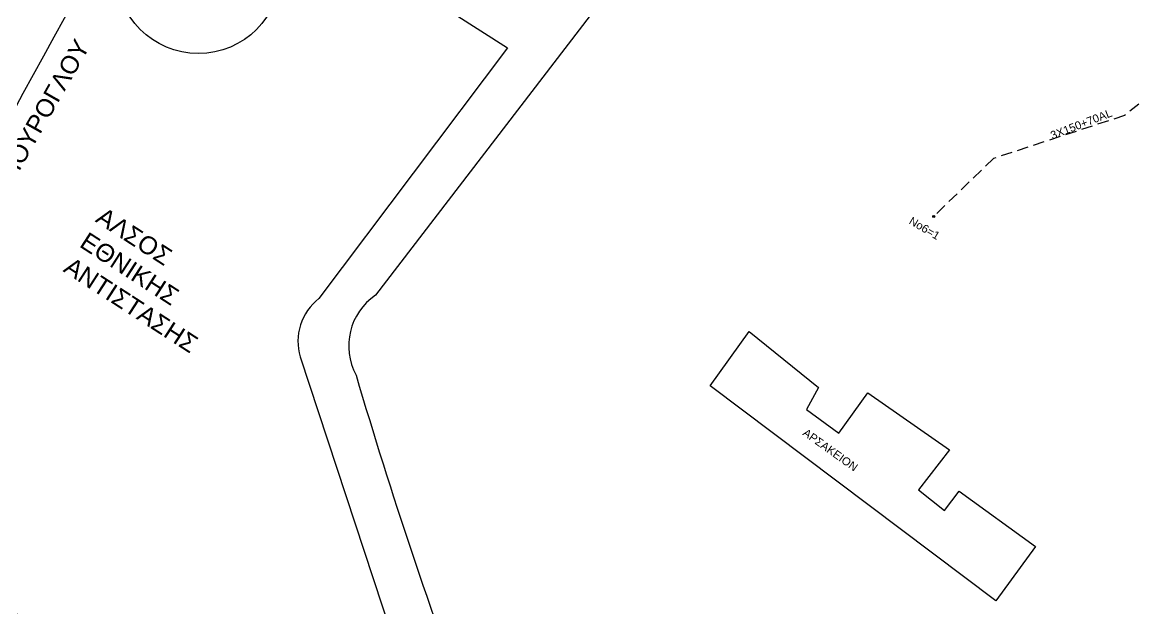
# Model space of a CAD drawing. Header units: millimetres. Extents: x 875 to 3140, y 727 to 1775.
# Drawn here: x 2535.6 to 2786.2, y 1416.1 to 1547.9 of the extents above; entities that cross this region are included whole.
import ezdxf
from ezdxf.enums import TextEntityAlignment as Align

# ---------------------------------------------------------------- set-up
doc = ezdxf.new("R2010")
doc.units = ezdxf.units.MM
doc.linetypes.add('DASHED', pattern=[19.05, 12.7, -6.35])
for name, color, linetype in [('Επιγραφές - Σχήματα', 7, 'Continuous'), ('Καλώδια ΧΤ   3x150+70AL', 7, 'DASHED'), ('Συνδέσεις', 7, 'Continuous'), ('Υπόβαθρο ΔΕΗ', 7, 'Continuous')]:
    doc.layers.add(name, color=color, linetype=linetype)
doc.styles.add('ar', font='arial.ttf')
doc.styles.get("Standard").update_dxf_attribs({"font": 'arial.ttf'})
doc.linetypes.add('SYN_LINE', pattern='A,0.5,-0.0001,["/\\/\\/\\/",Standard,S=0.1,R=0,X=0,Y=-0.05],-0.25', length=0.7501)

# ---------------------------------------------------------------- blocks, each defined once
blk = doc.blocks.new('_ΣΥΝΔΕΣΗ')
at = {"layer": 'Συνδέσεις', "linetype": 'SYN_LINE', "ltscale": 40}
blk.add_hatch(color=256, dxfattribs=at).paths.add_polyline_path([(0.5, -0.01, 1), (-0.5, -0.01, 1)])
at = {"layer": 'Συνδέσεις'}
blk.add_circle((0, -0.01), 0.5, dxfattribs=at)

msp = doc.modelspace()

# ---------------------------------------------------------------- linework, layer by layer
at = {"layer": 'Καλώδια ΧΤ   3x150+70AL', "color": 151, "ltscale": 0.2}
msp.add_lwpolyline([(2836.43, 1507.36), (2837.98, 1507.09), (2837.98, 1508.02), (2838.03, 1509.92), (2807.37, 1546.3), (2783.44, 1526.92), (2753.99, 1517.29), (2740.53, 1504.26)], dxfattribs=at)
at = {"layer": 'Συνδέσεις'}
msp.add_circle((2575.19, 1559.37), 18.5, dxfattribs=at)
at = {"layer": 'Υπόβαθρο ΔΕΗ'}
for points in [[(2719.75, 1622.99), (2615, 1486.54, 0.384387), (2610.64, 1468.61, 0.018473), (2637.16, 1389.5, 0.000209), (2668.69, 1294.07, 0.270455), (2681.3, 1282.28), (2784.47, 1234.88), (2791.42, 1257.17, -0.162013), (2788.36, 1313.64, -0.000036), (2823.78, 1456.03, -0.011845), (2837.86, 1508.96, -0.003458), (2742.47, 1620.21, 0.524841), (2719.75, 1622.99, 0.851705)], [(2568.41, 1590.86), (2644.69, 1542.17), (2602.29, 1485.8, 0.308553), (2598.08, 1472.66), (2624.78, 1391.7), (2658.29, 1288.6), (2609.11, 1274.87, 0.055227), (2572.08, 1360.75, 0.044737), (2531.81, 1418, 0.079704), (2494.89, 1455.63, -0.006283), (2568.41, 1590.86, -1.104591)], [(2442.41, 1483.53), (2401.96, 1416.89, -0.145088), (2478.23, 1351.47, -0.064065), (2518.71, 1250.06, -0.007079), (2597.77, 1271.65, 0.075665), (2544.89, 1382.42, 0.085809), (2442.41, 1483.53, 4.800216)]]:
    msp.add_lwpolyline(points, format="xyb", dxfattribs=at)
msp.add_lwpolyline([(2690.25, 1466.21), (2699.02, 1478.41), (2714.6, 1465.79), (2711.93, 1460.88), (2719.23, 1455.55), (2725.69, 1464.59), (2744.07, 1451.83), (2737.13, 1442.78), (2742.97, 1438.19), (2746.27, 1442.47), (2763.39, 1430.06), (2754.48, 1417.85), (2690.25, 1466.21)], dxfattribs=at)

# ---------------------------------------------------------------- block references
at = {"layer": 'Συνδέσεις', "xscale": 0.4500000000000455, "yscale": 0.4500000000000455, "zscale": 0.4500000000000455}
msp.add_blockref('_ΣΥΝΔΕΣΗ', (2740.53, 1504.26), dxfattribs=at)

# ---------------------------------------------------------------- texts
at = {"layer": 'Επιγραφές - Σχήματα', "ltscale": 20, "attachment_point": 1, "style": 'ar'}
for s, insert, char_height, width, rotation in [('ΚΑΜΠΟΥΡΟΓΛΟΥ', (2524.13, 1503.47), 4, 19.3816, 60.3734), ('ΑΛΣΟΣ ΕΘΝΙΚΗΣ ΑΝΤΙΣΤΑΣΗΣ', (2554, 1506.54), 4, 19.3816, 327.1024), ('Νο6=1', (2735.72, 1504.27), 1.8, 7.4435, 329.364), ('ΑΡΣΑΚΕΙΟΝ', (2711.97, 1456.7), 1.8, 19.3816, 324.4191)]:
    msp.add_mtext(s, dxfattribs=dict(at, insert=insert, char_height=char_height, width=width, rotation=rotation))
at = {"layer": 'Καλώδια ΧΤ   3x150+70AL', "ltscale": 0.2}
msp.add_text('3X150+70AL', height=1.8, rotation=21.186, dxfattribs=at).set_placement((2773.7, 1525), align=Align.MIDDLE)

doc.saveas('drawing.dxf')
